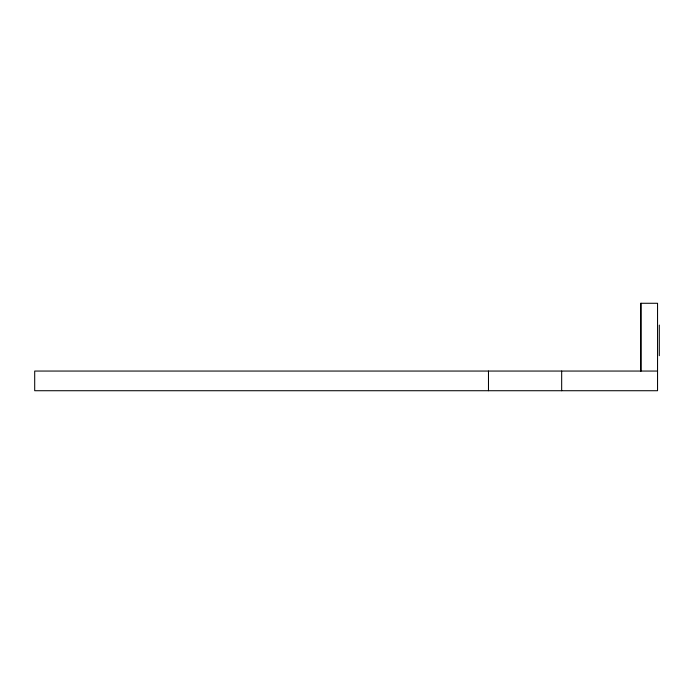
<?xml version="1.0" encoding="UTF-8"?>
<svg xmlns="http://www.w3.org/2000/svg" width="694" height="694" viewBox="0 0 694 694"><rect width="100%" height="100%" fill="white"/><g stroke="black" fill="none" stroke-linecap="round" stroke-linejoin="round"><path stroke-width="1.04" d="M657.548 371.056L34.7 371.056L34.7 390.722L657.548 390.722L657.548 303.278L640.683 303.278L640.683 371.056M659.3 325.078L659.3 355.692M641.039 303.278L641.039 371.056M561.672 371.056L561.672 390.722M488.481 371.056L488.481 390.722"/></g></svg>
